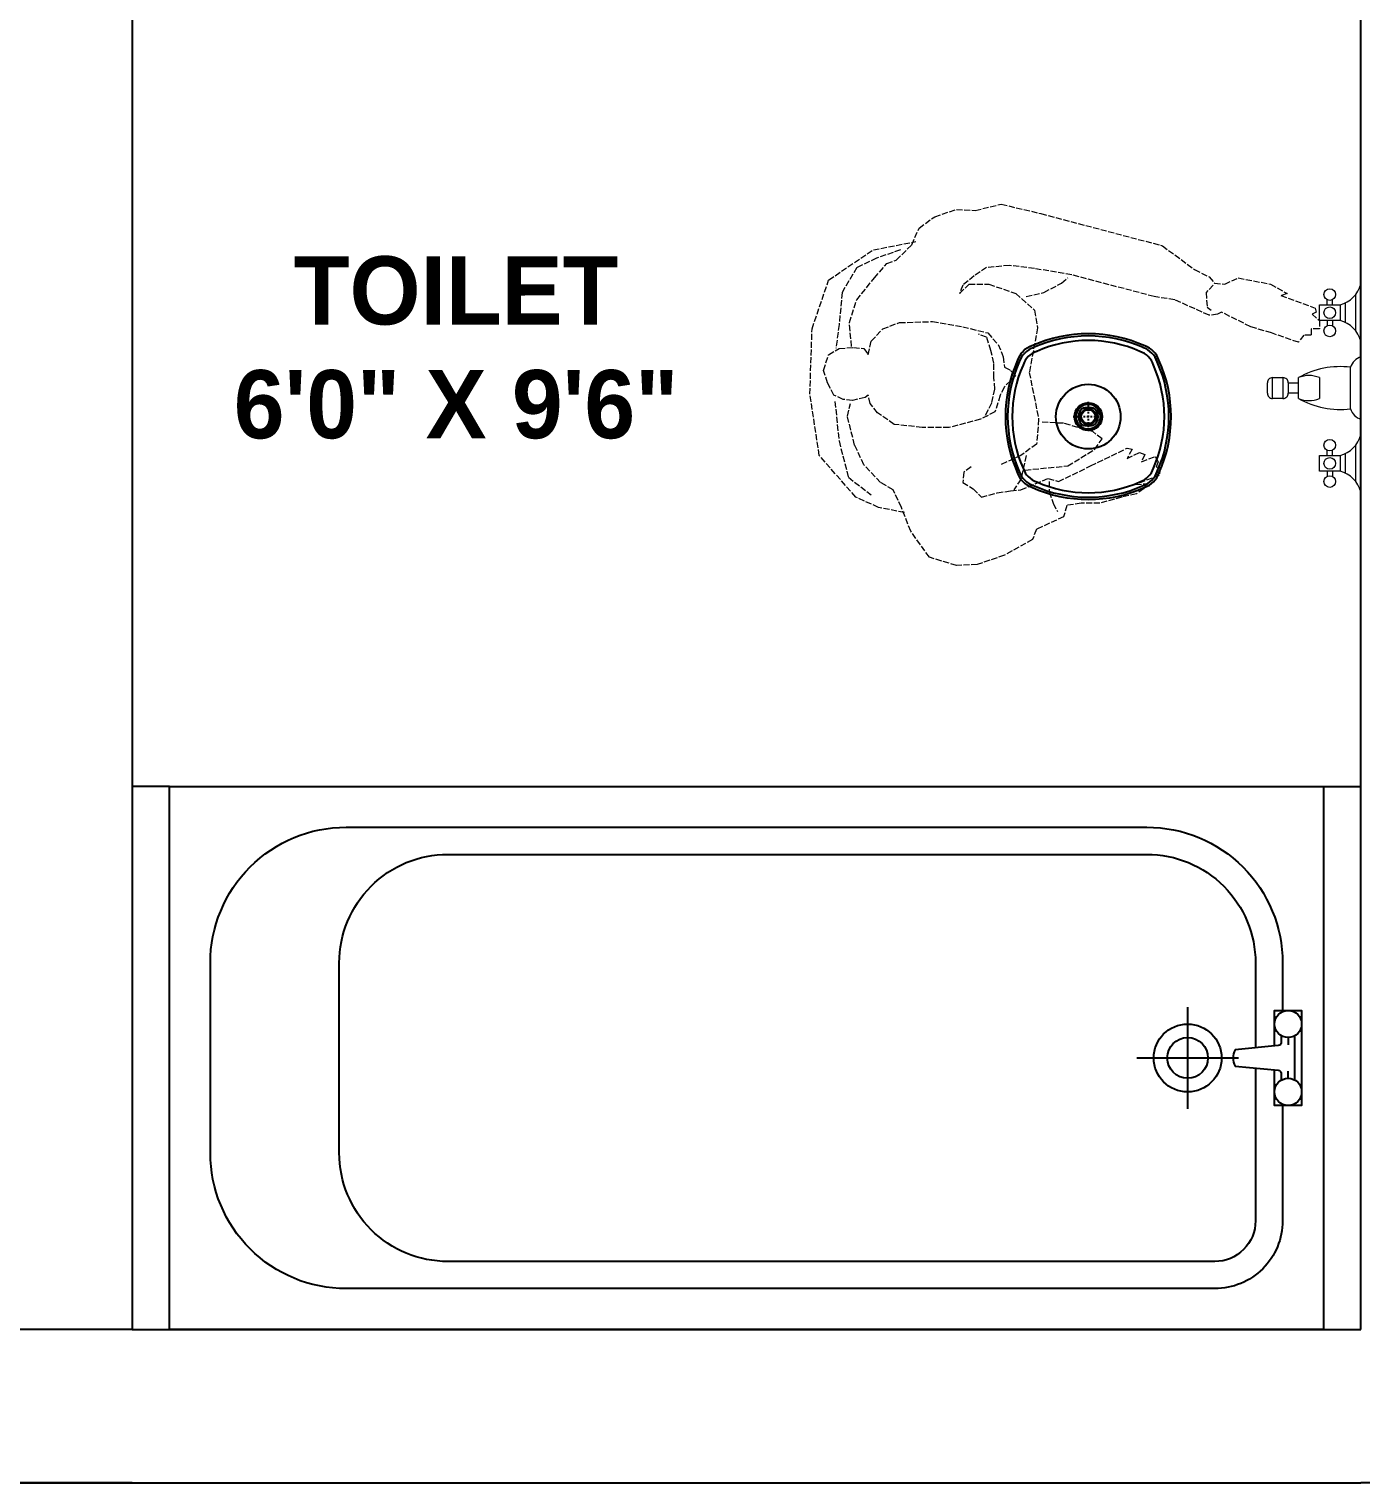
# Model space of a CAD drawing. Header units: inches. Extents: x 9636 to 21597, y -10243 to 557.
# Drawn here: x 10944.4 to 11022.4, y -2708.3 to -2623.1 of the extents above; entities that cross this region are included whole.
import ezdxf

# ---------------------------------------------------------------- set-up
doc = ezdxf.new("R2010")
doc.units = ezdxf.units.IN
doc.header["$MEASUREMENT"] = 0
doc.linetypes.add('ACAD_ISO02W100', pattern=[15, 12, -3])
doc.linetypes.add('CENTER2', pattern=[1.125, 0.75, -0.125, 0.125, -0.125])
doc.layers.add('A-Flor-Pfix', color=140, linetype='Continuous')
doc.layers.add('col.', color=31, linetype='Continuous', lineweight=0)
doc.layers.add('WALL', color=23, linetype='Continuous', lineweight=15)
doc.styles.add('HEMI', font='stylu.ttf')

# ---------------------------------------------------------------- blocks, each defined once
blk = doc.blocks.new('R95')
at = {"color": 0, "linetype": 'ByBlock'}
for p, q in [((-45.2, 731.4), (-98.8, 714.9)), ((-3.9, 729.4), (-45.2, 731.4)), ((49.7, 710.8), (-3.9, 729.4)), ((-98.8, 714.9), (-136, 663.4)), ((105.4, 679.9), (49.7, 710.8)), ((113.7, 659.3), (105.4, 679.9)), ((-136, 663.4), (-154.5, 616)), ((167.3, 634.6), (113.7, 659.3)), ((-199.9, 616), (-245.3, 595.4)), ((-148.3, 626.3), (-199.9, 616)), ((-154.5, 616), (-171, 581)), ((138.4, 585.1), (146.7, 607.8)), ((146.7, 607.8), (154.9, 624.2)), ((173.5, 611.9), (167.3, 634.6)), ((202.4, 607.8), (173.5, 611.9)), ((239.5, 607.8), (202.4, 607.8)), ((282.8, 595.4), (239.5, 607.8)), ((-245.3, 595.4), (-317.5, 512.9)), ((-259.7, 556.2), (-214.3, 591.3)), ((-171, 581), (-195.8, 566.5)), ((-32.8, 566.5), (-12.2, 578.9)), ((-12.2, 578.9), (4.3, 595.4)), ((4.3, 595.4), (35.3, 587.1)), ((35.3, 587.1), (62.1, 583)), ((62.1, 583), (82.7, 581)), ((82.7, 560.3), (68.3, 581)), ((82.7, 581), (136.4, 558.3)), ((138.4, 564.5), (138.4, 585.1)), ((311.7, 589.2), (282.8, 595.4)), ((326.1, 578.9), (311.7, 589.2)), ((332.3, 568.6), (326.1, 578.9)), ((-278.3, 484.1), (-259.7, 556.2)), ((-195.8, 566.5), (-228.8, 531.5)), ((-30.7, 545.9), (-32.8, 566.5)), ((93, 512.9), (82.7, 560.3)), ((136.4, 558.3), (157, 564.5)), ((157, 564.5), (220.9, 533.6)), ((357.1, 552.1), (309.6, 570.7)), ((309.6, 570.7), (332.3, 568.6)), ((359.1, 537.7), (357.1, 552.1)), ((-228.8, 531.5), (-247.4, 492.3)), ((-16.3, 535.6), (-30.7, 545.9)), ((82.7, 512.9), (41.5, 531.5)), ((91, 541.8), (175.5, 533.6)), ((175.5, 533.6), (229.2, 500.6)), ((220.9, 533.6), (293.1, 498.5)), ((328.2, 510.9), (322, 525.3)), ((322, 525.3), (348.8, 515)), ((348.8, 515), (355, 525.3)), ((350.9, 535.6), (359.1, 537.7)), ((355, 525.3), (350.9, 535.6)), ((-317.5, 512.9), (-336.1, 391.3)), ((-247.4, 492.3), (-261.8, 434.6)), ((113.7, 490.3), (82.7, 512.9)), ((229.2, 500.6), (243.6, 480)), ((303.5, 500.6), (293.1, 519.1)), ((293.1, 519.1), (317.9, 506.8)), ((293.1, 498.5), (303.5, 500.6)), ((317.9, 506.8), (328.2, 510.9)), ((-286.5, 405.8), (-278.3, 484.1)), ((117.8, 440.8), (113.7, 490.3)), ((225.1, 465.5), (167.3, 449)), ((243.6, 480), (225.1, 465.5)), ((-261.8, 434.6), (-255.6, 409.9)), ((-169, 451.1), (-202, 428.4)), ((-113.3, 457.3), (-169, 451.1)), ((-59.6, 457.3), (-113.3, 457.3)), ((2.3, 440.8), (-59.6, 457.3)), ((31.1, 426.4), (2.3, 440.8)), ((99.2, 348), (117.8, 440.8)), ((167.3, 449), (124, 447)), ((-216.4, 409.9), (-220.5, 393.4)), ((-202, 428.4), (-216.4, 409.9)), ((12.6, 432.6), (25, 407.8)), ((25, 407.8), (31.1, 381)), ((41.5, 393.4), (31.1, 426.4)), ((-336.1, 391.3), (-331.9, 261.5)), ((-288.6, 393.4), (-301, 368.7)), ((-270, 401.6), (-288.6, 393.4)), ((-251.5, 403.7), (-270, 401.6)), ((-226.7, 397.5), (-251.5, 403.7)), ((-220.5, 393.4), (-226.7, 397.5)), ((31.1, 381), (29.1, 358.4)), ((49.7, 376.9), (41.5, 393.4)), ((62.1, 364.5), (49.7, 376.9)), ((-301, 368.7), (-309.2, 343.9)), ((29.1, 358.4), (29.1, 329.5)), ((72.4, 354.2), (62.1, 364.5)), ((62.1, 343.9), (72.4, 354.2)), ((115.7, 259.4), (99.2, 348)), ((-309.2, 343.9), (-298.9, 313)), ((29.1, 329.5), (22.9, 304.8)), ((47.6, 317.1), (49.7, 337.7)), ((49.7, 337.7), (62.1, 343.9)), ((-298.9, 313), (-278.3, 300.6)), ((-278.3, 253.2), (-284.5, 300.6)), ((-278.3, 300.6), (-249.4, 298.6)), ((-253.5, 296.5), (-257.7, 249.1)), ((-249.4, 298.6), (-228.8, 300.6)), ((-228.8, 300.6), (-220.5, 313)), ((-220.5, 313), (-214.3, 286.2)), ((22.9, 304.8), (14.6, 278)), ((16.7, 269.7), (37.3, 292.4)), ((37.3, 292.4), (47.6, 317.1)), ((-331.9, 261.5), (-298.9, 164.6)), ((-214.3, 286.2), (-191.7, 261.5)), ((-191.7, 261.5), (-158.6, 249.1)), ((-32.8, 257.4), (16.7, 269.7)), ((14.6, 278), (-1.9, 271.8)), ((579.9, 269.7), (538.6, 257.4)), ((633.5, 288.3), (579.9, 269.7)), ((643.8, 273.8), (633.5, 288.3)), ((658.3, 273.8), (643.8, 273.8)), ((658.3, 261.5), (658.3, 273.8)), ((674.8, 261.5), (658.3, 261.5)), ((674.8, 245), (674.8, 261.5)), ((-272.1, 189.3), (-278.3, 253.2)), ((-257.7, 249.1), (-243.2, 203.8)), ((-158.6, 249.1), (-92.6, 247.1)), ((-92.6, 247.1), (-32.8, 257.4)), ((109.5, 224.4), (115.7, 259.4)), ((456.1, 234.7), (388, 203.8)), ((472.6, 232.6), (456.1, 234.7)), ((480.9, 228.5), (472.6, 232.6)), ((538.6, 257.4), (480.9, 228.5)), ((660.3, 232.6), (674.8, 245)), ((668.6, 228.5), (660.3, 232.6)), ((-243.2, 203.8), (-208.2, 160.5)), ((72.4, 191.4), (109.5, 224.4)), ((388, 203.8), (346.8, 197.6)), ((449.9, 189.3), (452, 218.2)), ((452, 218.2), (460.2, 224.4)), ((598.4, 195.5), (666.5, 220.3)), ((666.5, 220.3), (668.6, 228.5)), ((-243.2, 139.9), (-272.1, 189.3)), ((-32.8, 174.9), (-39, 191.4)), ((-39, 191.4), (-20.4, 172.8)), ((-10.1, 156.4), (-32.8, 174.9)), ((18.8, 172.8), (72.4, 191.4)), ((93, 197.6), (128.1, 189.3)), ((128.1, 189.3), (163.2, 170.8)), ((346.8, 197.6), (183.8, 154.3)), ((464.4, 174.9), (449.9, 189.3)), ((577.8, 172.8), (610.8, 191.4)), ((610.8, 191.4), (598.4, 195.5)), ((-298.9, 164.6), (-210.2, 104.8)), ((-208.2, 160.5), (-183.4, 131.6)), ((-20.4, 172.8), (18.8, 172.8)), ((14.6, 139.9), (-10.1, 156.4)), ((183.8, 154.3), (109.5, 141.9)), ((163.2, 170.8), (175.5, 160.5)), ((427.2, 144), (456.1, 158.4)), ((456.1, 158.4), (466.4, 170.8)), ((466.4, 170.8), (487.1, 172.8)), ((487.1, 172.8), (513.9, 160.5)), ((513.9, 160.5), (577.8, 172.8)), ((-204, 121.3), (-243.2, 139.9)), ((-156.6, 104.8), (-204, 121.3)), ((-183.4, 131.6), (-164.8, 125.4)), ((-164.8, 125.4), (-133.9, 94.5)), ((60, 135.7), (14.6, 139.9)), ((109.5, 141.9), (60, 135.7)), ((363.3, 96.6), (427.2, 144)), ((-210.2, 104.8), (-125.6, 88.3)), ((-133.9, 94.5), (-119.5, 61.5)), ((121.9, 32.7), (363.3, 96.6)), ((-119.5, 61.5), (-88.5, 38.9)), ((-88.5, 38.9), (-45.2, 24.4)), ((43.5, 14.1), (121.9, 32.7)), ((-45.2, 24.4), (-8.1, 26.5)), ((-8.1, 26.5), (43.5, 14.1))]:
    blk.add_line(p, q, dxfattribs=at)
blk = doc.blocks.new('Faucet - Bathroom front')
at = {"color": 250}
for p, q in [((-0.5, 4.25), (0.5, 4.25)), ((0.5, 3.75), (-0.5, 3.75)), ((-0.25, 3), (-0.25, 3.5)), ((0.25, 3.5), (0.25, 3)), ((-0.5, 3), (0.5, 3)), ((-4, 1.625), (-4.25, 1.625)), ((-3.25, 1.625), (-3, 1.625)), ((0.5, 2), (-0.5, 2)), ((3.25, 1.625), (3, 1.625)), ((4, 1.625), (4.25, 1.625)), ((-4, 1.375), (-4.25, 1.375)), ((-3.1442, 0.75), (-4.0979, 0.75)), ((-3.25, 1.375), (-3, 1.375)), ((3.25, 1.375), (3, 1.375)), ((4.1058, 0.75), (3.1521, 0.75)), ((4, 1.375), (4.25, 1.375)), ((-5, 0), (-2.25, 0)), ((-4.5087, 0.25), (-2.7408, 0.25)), ((-1.5, 0), (1.5, 0)), ((-1, 0.5), (1, 0.5)), ((2.25, 0), (5, 0)), ((2.7413, 0.25), (4.5092, 0.25))]:
    blk.add_line(p, q, dxfattribs=at)
for points in [[(-0.5, 3.75), (-0.5, 4.25)], [(-0.25, 4.5), (0.25, 4.5)], [(0.5, 4.25), (0.5, 3.75)], [(0.25, 3.5), (-0.25, 3.5)]]:
    blk.add_lwpolyline(points, dxfattribs=at)
for points in [[(-4, 1), (-4, 2), (-3.25, 2), (-3.25, 1)], [(3.25, 1), (3.25, 2), (4, 2), (4, 1)]]:
    blk.add_lwpolyline(points, close=True, dxfattribs=at)
for centre in [(-4.5, 1.5), (-3.625, 1.5), (-2.75, 1.5), (2.75, 1.5), (3.625, 1.5), (4.5, 1.5)]:
    blk.add_circle(centre, 0.2795, dxfattribs=at)
for centre, radius, start, end in [((-0.2575, 4.2575), 0.2426, 88.22243, 181.7776), ((0.2575, 4.2575), 0.2426, 358.2224, 91.77757), ((-0.2575, 3.7425), 0.2426, 178.2224, 271.7776), ((0.2575, 3.7425), 0.2426, 268.2224, 1.777565), ((3, 1), 4.0311, 150.2551, 187.125), ((0.6413, 2.5), 1.246, 156.3417, 203.6583), ((-3, 1), 4.0311, 352.875, 29.74488), ((-0.6413, 2.5), 1.246, 336.3417, 23.65835), ((-5.375, 1.375), 1.4252, 285.2551, 344.7449), ((-1.875, 1.375), 1.4252, 195.2551, 254.7449), ((1.875, 1.375), 1.4252, 285.2551, 344.7449), ((5.375, 1.375), 1.4252, 195.2551, 254.7449), ((-0.7962, -0.2038), 0.7327, 106.1502, 163.8498), ((0.7962, -0.2038), 0.7327, 16.1502, 73.84979)]:
    blk.add_arc(centre, radius, start, end, dxfattribs=at)
blk = doc.blocks.new('20')
at = {"linetype": 'Continuous'}
for p, q in [((20307.3, 17155.2), (20302.8, 17153.4)), ((20307.3, 17155.2), (20313.6, 17157.8)), ((20318, 17159.7), (20313.6, 17157.8)), ((20304.5, 17146.2), (20304.5, 17147.5)), ((20304.5, 17146.2), (20304.5, 17137.3)), ((20304.5, 17136), (20304.5, 17137.3)), ((20328.5, 17147.5), (20328.5, 17146.2)), ((20328.5, 17137.3), (20328.5, 17146.2)), ((20328.5, 17137.3), (20328.5, 17136)), ((20315.1, 17123.8), (20319.5, 17125.7)), ((20319.5, 17125.7), (20325.8, 17128.3)), ((20325.8, 17128.3), (20330.3, 17130.1))]:
    blk.add_line(p, q, dxfattribs=at)
at = {"linetype": 'CENTER2'}
for p, q in [((20316.5, 17161.7), (20316.5, 17121.7)), ((20336.5, 17141.7), (20296.5, 17141.7))]:
    blk.add_line(p, q, dxfattribs=at)
at = {"linetype": 'Continuous'}
for radius in [43.2, 18.5, 10.6, 9.32]:
    blk.add_circle((20316.5, 17141.7), radius, dxfattribs=at)
for centre, radius, start, end in [((20316.5, 17068.9), 183.5, 65.7429, 114.2555), ((20250.9, 17207.4), 30.4, 108.64, 161.3731), ((20252.5, 17205.8), 29.5, 107.9494, 162.0514), ((20316.5, 17070.2), 179.3, 65.9155, 114.0846), ((20316.5, 17073.6), 169.8, 66.0504, 113.9499), ((20380.6, 17205.8), 29.5, 17.9496, 72.0505), ((20382.3, 17207.5), 30.3, 18.5617, 71.4379), ((20389.4, 17141.7), 183.5, 155.7431, 204.2554), ((20388.1, 17141.7), 179.3, 155.9156, 204.0844), ((20255.7, 17202.6), 27.4, 107.1836, 162.814), ((20377.4, 17202.6), 27.4, 17.1884, 72.8085), ((20245, 17141.7), 179.3, 335.9155, 24.0845), ((20243.7, 17141.7), 183.5, 335.7447, 24.2565), ((20384.6, 17141.7), 169.8, 156.0462, 203.9541), ((20248.5, 17141.7), 169.8, 336.0461, 23.954), ((20316.5, 17141.7), 18, 136.0565, 268.6411), ((20316.5, 17141.7), 18, 136.0565, 268.9435), ((20316.5, 17141.7), 16.4, 124.5731, 280.4269), ((20308.7, 17149), 7.29, 134.2179, 143.1195), ((20316.5, 17141.7), 18, 88.9435, 136.0565), ((20316.5, 17141.7), 13.3, 25.5438, 154.4562), ((20316.5, 17141.7), 16.4, 304.5731, 100.4269), ((20316.5, 17141.7), 18, 316.0565, 88.9435), ((20317, 17153), 6.74, 81.5149, 91.1477), ((20316.5, 17141.7), 13.3, 205.5438, 334.4562), ((20316.1, 17130.5), 6.74, 261.5141, 271.147), ((20316.5, 17141.7), 18, 268.9435, 316.0565), ((20324.4, 17134.5), 7.29, 314.2179, 323.1195), ((20250.9, 17076.1), 30.4, 198.6493, 251.3514), ((20252.9, 17078.1), 30.1, 198.4913, 251.509), ((20255.7, 17080.9), 27.4, 197.1892, 252.8119), ((20377.4, 17080.9), 27.4, 287.1823, 342.8172), ((20380.7, 17077.6), 29.4, 287.8792, 342.1204), ((20382.3, 17076), 30.3, 288.5612, 341.4243), ((20316.5, 17214.6), 183.5, 245.7453, 294.2564), ((20316.5, 17213.3), 179.3, 245.9156, 294.0845), ((20316.5, 17209.9), 169.8, 246.0502, 293.9498)]:
    blk.add_arc(centre, radius, start, end, dxfattribs=at)
blk = doc.blocks.new('ERHER')
at = {"layer": 'A-Flor-Pfix', "color": 18, "linetype": 'Continuous', "true_color": 0x000000}
for p, q in [((4253.565, 746.255), (4253.565, 740.961)), ((4250.918, 743.608), (4256.212, 743.608))]:
    blk.add_line(p, q, dxfattribs=at)
blk.add_lwpolyline([(4200.624, 729.49), (4200.624, 757.725), (4260.624, 757.725), (4260.624, 729.49)], close=True, dxfattribs=at)
for points in [[(4202.742, 738.666), (4202.742, 748.549, -0.414214), (4209.801, 755.608), (4251.448, 755.608, -0.414214), (4258.506, 748.549), (4258.506, 746.078, -0.414214)], [(4209.448, 738.666), (4209.448, 748.549, -0.414214), (4215.095, 754.196), (4251.448, 754.196, -0.414214), (4257.095, 748.549), (4257.095, 744.131, -0.414214)], [(4258.436, 744.761), (4258.436, 744.423, -0.385832), (4258.277, 744.247), (4256.04, 744.027, 0.270314), (4256.04, 743.188), (4258.277, 742.968, -0.385832), (4258.436, 742.792), (4258.436, 742.454)], [(4258.436, 744.761), (4258.436, 744.423, -0.385832), (4258.277, 744.247), (4256.04, 744.027, 0.270314), (4256.04, 743.188), (4258.277, 742.968, -0.385832), (4258.436, 742.792), (4258.436, 742.454)], [(4257.095, 743.084), (4257.095, 735.137, -0.414214), (4254.977, 733.019), (4215.095, 733.019, -0.414214), (4209.448, 738.666)], [(4258.506, 741.137), (4258.506, 735.137, -0.414214), (4254.977, 731.608), (4209.801, 731.608, -0.414214), (4202.742, 738.666)]]:
    blk.add_lwpolyline(points, format="xyb", dxfattribs=at)
for points in [[(4258.083, 744.228), (4258.083, 746.078), (4258.789, 746.078), (4259.495, 746.078), (4259.495, 743.608), (4259.495, 741.137), (4258.789, 741.137), (4258.083, 741.137), (4258.083, 742.987)], [(4258.083, 744.228), (4258.083, 746.078), (4258.789, 746.078), (4259.495, 746.078), (4259.495, 743.608), (4259.495, 741.137), (4258.789, 741.137), (4258.083, 741.137), (4258.083, 742.987)], [(4258.789, 744.666), (4258.789, 744.297)], [(4258.789, 744.666), (4258.789, 744.297)], [(4259.142, 742.454), (4259.142, 744.761)], [(4259.142, 742.454), (4259.142, 744.761)], [(4258.789, 742.549), (4258.789, 742.918)], [(4258.789, 742.549), (4258.789, 742.918)]]:
    blk.add_lwpolyline(points, dxfattribs=at)
for centre, radius in [((4258.789, 745.372), 0.706), ((4258.789, 745.372), 0.706), ((4253.565, 743.608), 1.765), ((4253.565, 743.608), 1.059), ((4258.789, 741.843), 0.706), ((4258.789, 741.843), 0.706)]:
    blk.add_circle(centre, radius, dxfattribs=at)

msp = doc.modelspace()

# ---------------------------------------------------------------- linework, layer by layer
for p, q in [((10950.434, -2489.341), (10950.434, -2699.341)), ((11022.434, -2699.341), (11022.434, -2585.341)), ((10952.634, -2667.53), (10950.434, -2667.53)), ((11020.234, -2667.53), (11022.434, -2667.53)), ((10950.434, -2699.341), (10802.434, -2699.341)), ((10950.434, -2699.341), (11022.434, -2699.341)), ((10950.434, -2708.341), (10793.434, -2708.341)), ((10941.434, -2708.341), (11022.434, -2708.341)), ((11051.434, -2708.341), (11022.434, -2708.341))]:
    msp.add_line(p, q)

# ---------------------------------------------------------------- block references
at = {"lineweight": 9, "xscale": 0.043857671190349, "yscale": 0.043857671190349, "zscale": 0.043857671190349, "rotation": 89.99999999999997}
msp.add_blockref('20', (11758.256, -3536.887), dxfattribs=at)
at = {"xscale": 1.126663749067613, "yscale": 1.126663749067613, "zscale": 1.126663749067613}
msp.add_blockref('ERHER', (6219.943, -3521.231), dxfattribs=at)
at = {"layer": 'col.', "color": 18, "lineweight": 9, "ltscale": 10, "true_color": 0x000000, "xscale": 1.217803065956105, "yscale": 1.217803065956105, "zscale": 1.217803065956105, "rotation": 89.99999999999997}
msp.add_blockref('Faucet - Bathroom front', (11022.434, -2644.176), dxfattribs=at)
at = {"layer": 'WALL', "color": 9, "linetype": 'ACAD_ISO02W100', "true_color": 0xc7c8ca, "xscale": -0.02952721045826081, "yscale": 0.02952721045826081, "zscale": 0.02952721045826081, "rotation": 180}
msp.add_blockref('R95', (11000.074, -2632.984), dxfattribs=at)

# ---------------------------------------------------------------- texts
at = {"color": 1, "lineweight": 15, "insert": (11009.998, -2636.447), "char_height": 4, "width": 81.15855, "attachment_point": 3, "rotation": 0.00944, "style": 'HEMI'}
msp.add_mtext('\\pxqc;{\\fStylus BT|b1|i0|c0|p34;TOILET\\P6\'0" X 9\'6"}', dxfattribs=at)

doc.saveas('drawing.dxf')
